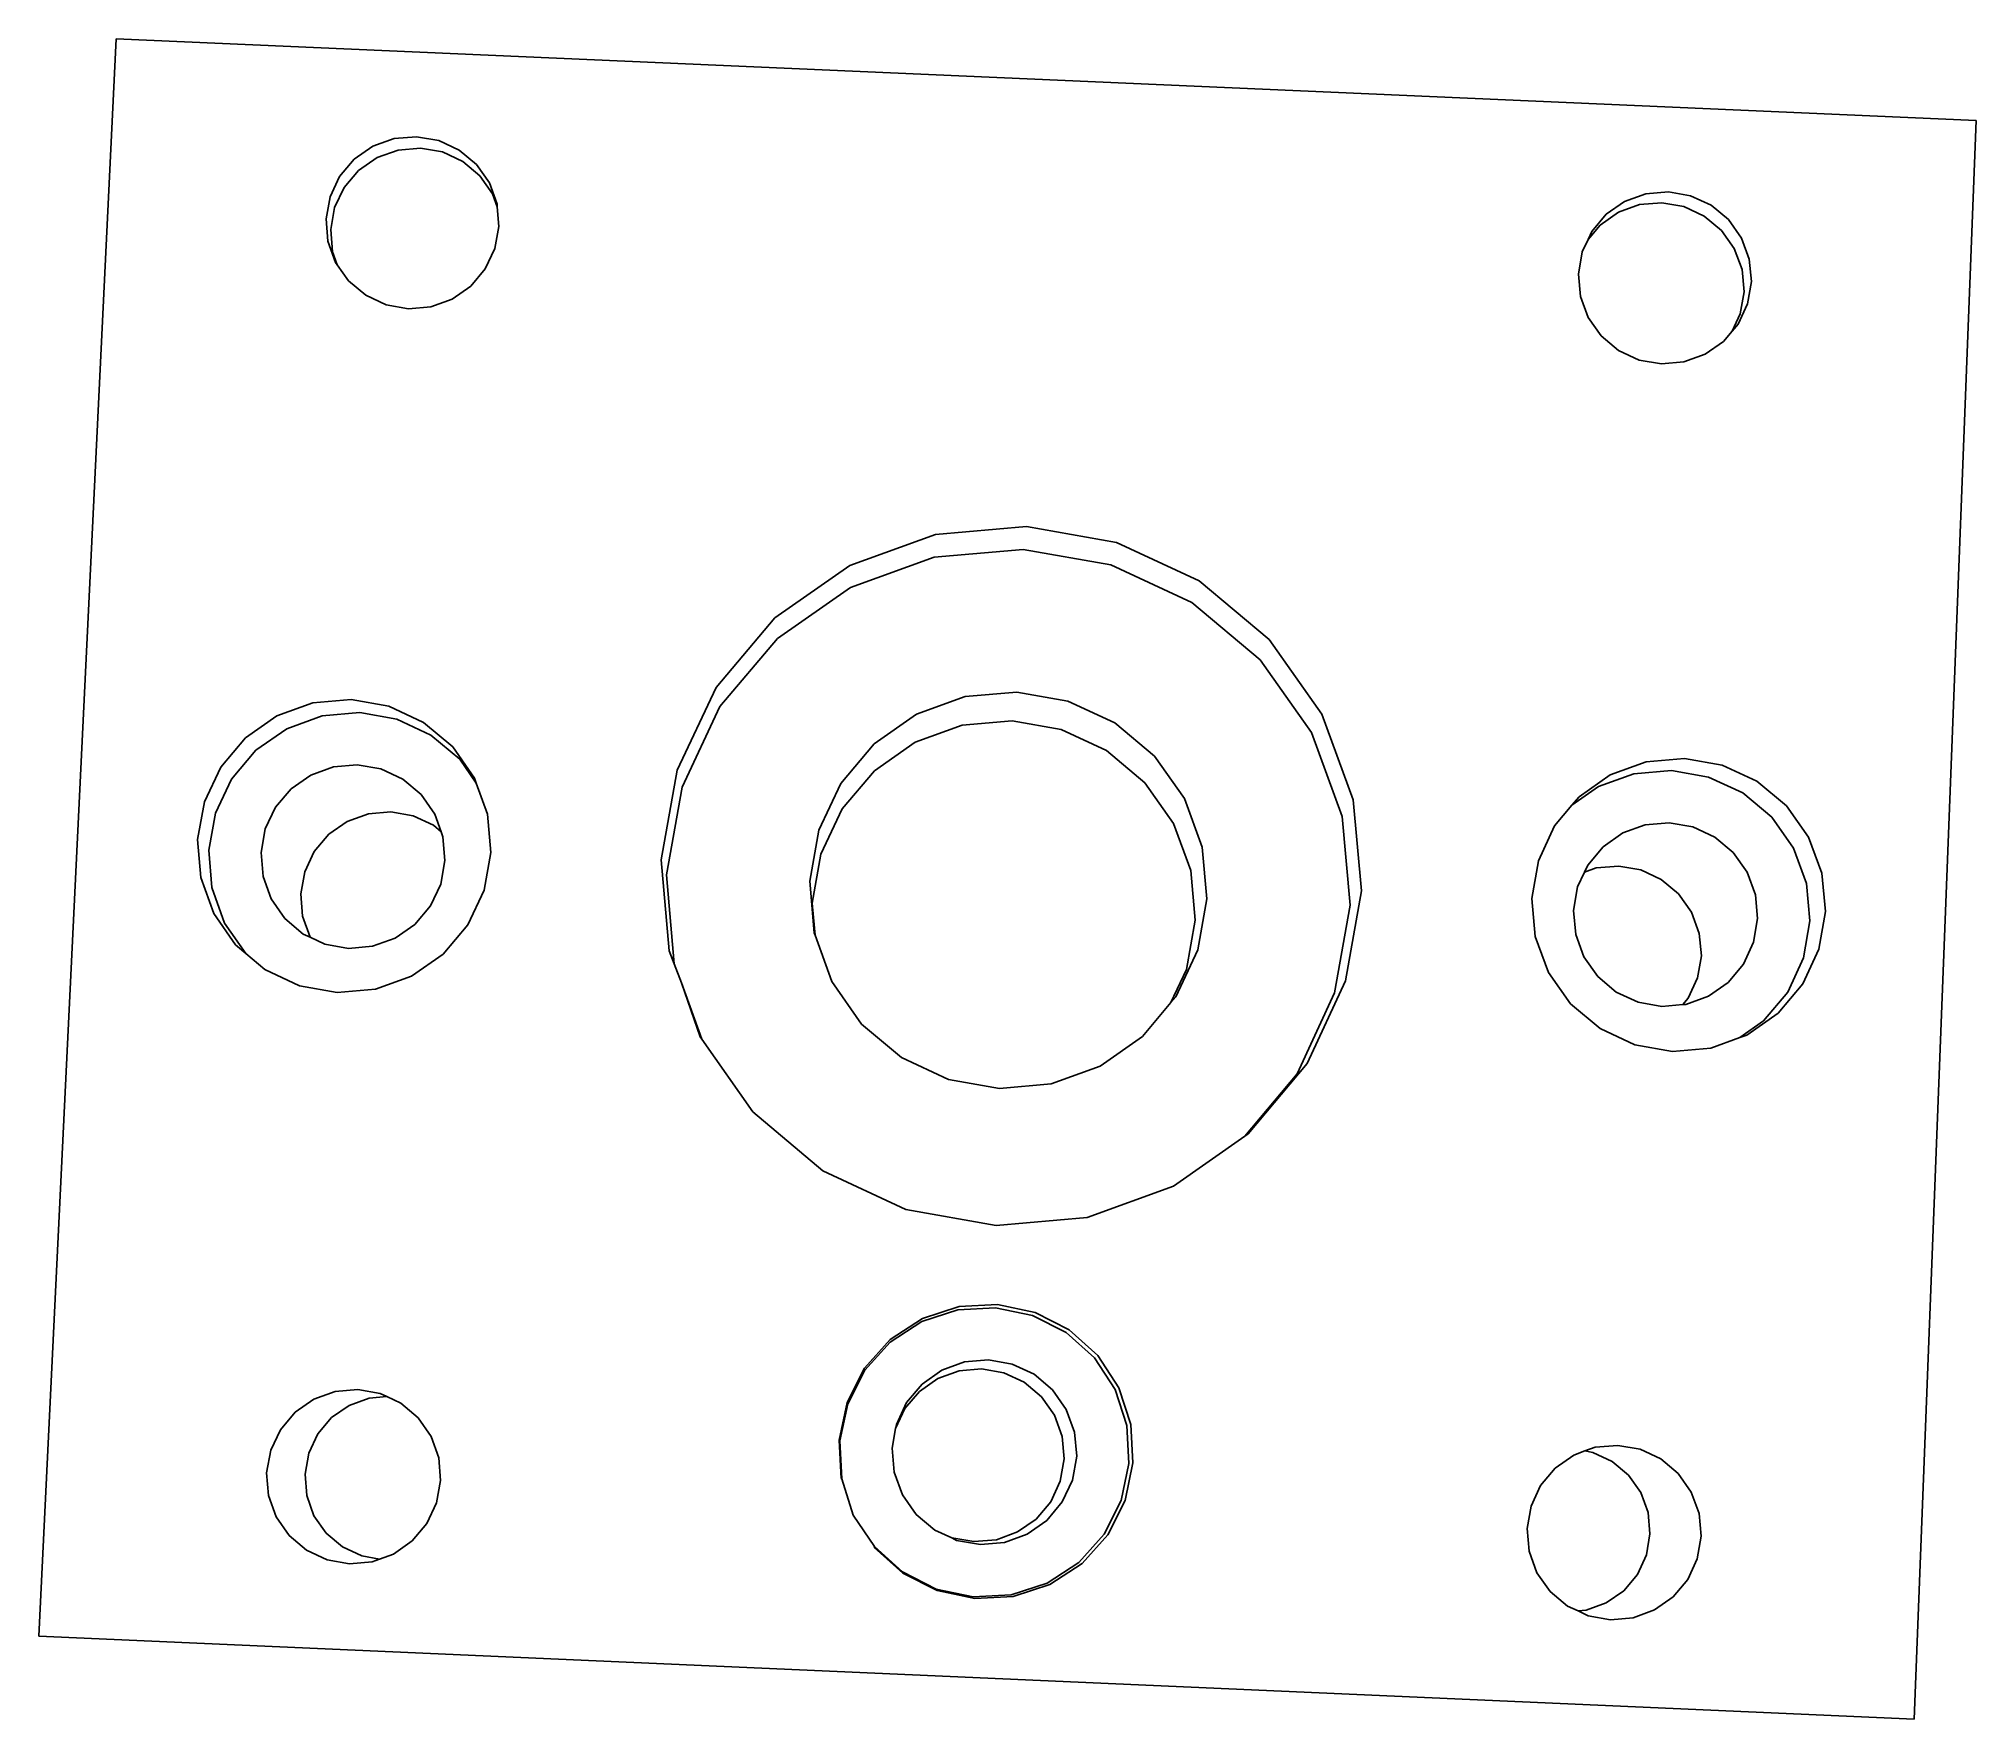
# Model space of a CAD drawing. Extents: x -20.7 to 26.9, y -18.6 to 22.7.
import ezdxf

# ---------------------------------------------------------------- set-up
doc = ezdxf.new("R2010")
doc.units = 0
doc.header["$MEASUREMENT"] = 0
doc.layers.get('0').update_dxf_attribs({"linetype": 'CONTINUOUS'})

msp = doc.modelspace()

# ---------------------------------------------------------------- linework, layer by layer
for p, q in [((-18.794, 22.658), (-20.697, -16.586)), ((26.912, 20.647), (-18.794, 22.658)), ((25.386, -18.631), (26.912, 20.647)), ((-12.945, 19.699), (-12.49, 20.015)), ((-12.49, 20.015), (-11.968, 20.204)), ((-11.968, 20.204), (-11.415, 20.251)), ((-11.415, 20.251), (-10.869, 20.155)), ((-10.869, 20.155), (-10.367, 19.922)), ((-13.304, 19.276), (-12.945, 19.699)), ((-12.837, 19.424), (-12.385, 19.738)), ((-12.385, 19.738), (-11.868, 19.924)), ((-11.868, 19.924), (-11.32, 19.972)), ((-11.32, 19.972), (-10.778, 19.876)), ((-10.778, 19.876), (-10.28, 19.645)), ((-10.367, 19.922), (-9.943, 19.567)), ((-10.28, 19.645), (-9.859, 19.293)), ((-9.943, 19.567), (-9.625, 19.115)), ((-13.54, 18.776), (-13.304, 19.276)), ((-13.192, 19.005), (-12.837, 19.424)), ((-9.859, 19.293), (-9.545, 18.844)), ((-9.625, 19.115), (-9.437, 18.596)), ((-13.638, 18.233), (-13.54, 18.776)), ((-13.427, 18.509), (-13.192, 19.005)), ((-9.545, 18.844), (-9.431, 18.532)), ((-9.437, 18.596), (-9.431, 18.532)), ((17.818, 18.345), (18.272, 18.661)), ((18.119, 18.395), (18.636, 18.582)), ((18.272, 18.661), (18.793, 18.85)), ((18.636, 18.582), (19.184, 18.629)), ((18.793, 18.85), (19.346, 18.898)), ((19.184, 18.629), (19.726, 18.534)), ((19.346, 18.898), (19.893, 18.801)), ((19.893, 18.801), (20.397, 18.568)), ((20.397, 18.568), (20.823, 18.213)), ((-13.592, 17.682), (-13.638, 18.233)), ((-13.524, 17.97), (-13.427, 18.509)), ((-9.431, 18.532), (-9.39, 18.046)), ((17.463, 17.922), (17.818, 18.345)), ((17.669, 18.081), (18.119, 18.395)), ((19.726, 18.534), (20.226, 18.302)), ((20.226, 18.302), (20.649, 17.95)), ((20.823, 18.213), (21.143, 17.76)), ((-13.404, 17.163), (-13.592, 17.682)), ((-13.478, 17.424), (-13.524, 17.97)), ((-9.39, 18.046), (-9.488, 17.502)), ((17.23, 17.422), (17.372, 17.728)), ((17.372, 17.728), (17.669, 18.081)), ((17.372, 17.728), (17.463, 17.922)), ((20.649, 17.95), (20.966, 17.501)), ((21.143, 17.76), (21.335, 17.241)), ((-13.362, 17.104), (-13.478, 17.424)), ((-13.362, 17.104), (-13.404, 17.163)), ((-9.488, 17.502), (-9.724, 17.001)), ((17.135, 16.878), (17.23, 17.422)), ((20.966, 17.501), (21.157, 16.986)), ((21.335, 17.241), (21.386, 16.69)), ((-13.087, 16.71), (-13.362, 17.104)), ((-12.662, 16.355), (-13.087, 16.71)), ((-9.724, 17.001), (-10.082, 16.578)), ((17.185, 16.327), (17.135, 16.878)), ((21.157, 16.986), (21.207, 16.44)), ((21.386, 16.69), (21.291, 16.146)), ((-12.16, 16.121), (-12.662, 16.355)), ((-10.538, 16.261), (-11.06, 16.073)), ((-10.082, 16.578), (-10.538, 16.261)), ((17.377, 15.808), (17.185, 16.327)), ((21.207, 16.44), (21.113, 15.901)), ((-11.613, 16.025), (-12.16, 16.121)), ((-11.06, 16.073), (-11.613, 16.025)), ((17.697, 15.355), (17.377, 15.808)), ((21.113, 15.901), (20.915, 15.475)), ((21.291, 16.146), (21.059, 15.645)), ((18.123, 14.999), (17.697, 15.355)), ((20.915, 15.475), (20.703, 15.222)), ((21.059, 15.645), (20.915, 15.475)), ((18.627, 14.765), (18.123, 14.999)), ((19.175, 14.669), (18.627, 14.765)), ((20.249, 14.905), (19.728, 14.716)), ((20.703, 15.222), (20.249, 14.905)), ((19.728, 14.716), (19.175, 14.669)), ((-0.769, 9.716), (1.34, 10.479)), ((1.34, 10.479), (3.574, 10.673)), ((3.574, 10.673), (5.784, 10.283)), ((1.308, 9.922), (3.49, 10.111)), ((3.49, 10.111), (5.648, 9.73)), ((5.784, 10.283), (7.818, 9.337)), ((-2.609, 8.434), (-0.769, 9.716)), ((-0.751, 9.176), (1.308, 9.922)), ((5.648, 9.73), (7.634, 8.806)), ((-2.547, 7.924), (-0.751, 9.176)), ((7.818, 9.337), (9.539, 7.898)), ((7.634, 8.806), (9.315, 7.401)), ((-4.054, 6.72), (-2.609, 8.434)), ((-3.958, 6.251), (-2.547, 7.924)), ((9.539, 7.898), (10.83, 6.063)), ((9.315, 7.401), (10.575, 5.609)), ((-5.006, 4.691), (-4.054, 6.72)), ((-14.846, 6.02), (-13.96, 6.341)), ((-13.96, 6.341), (-13.022, 6.422)), ((-13.022, 6.422), (-12.096, 6.258)), ((-12.096, 6.258), (-11.244, 5.861)), ((-4.888, 4.269), (-3.958, 6.251)), ((0.872, 6.063), (2.069, 6.496)), ((2.069, 6.496), (3.337, 6.606)), ((3.337, 6.606), (4.591, 6.385)), ((4.591, 6.385), (5.746, 5.848)), ((-15.619, 5.482), (-14.846, 6.02)), ((-14.604, 5.707), (-13.733, 6.022)), ((-13.733, 6.022), (-12.81, 6.102)), ((-12.81, 6.102), (-11.899, 5.941)), ((-11.899, 5.941), (-11.061, 5.55)), ((-11.244, 5.861), (-10.525, 5.257)), ((-0.172, 5.335), (0.872, 6.063)), ((0.841, 5.375), (1.995, 5.793)), ((1.995, 5.793), (3.218, 5.899)), ((3.218, 5.899), (4.427, 5.686)), ((5.746, 5.848), (6.722, 5.03)), ((10.83, 6.063), (11.602, 3.957)), ((-16.227, 4.763), (-15.619, 5.482)), ((-15.364, 5.177), (-14.604, 5.707)), ((-11.061, 5.55), (-10.353, 4.956)), ((-10.525, 5.257), (-9.987, 4.487)), ((-0.991, 4.362), (-0.172, 5.335)), ((-0.165, 4.673), (0.841, 5.375)), ((4.427, 5.686), (5.54, 5.167)), ((10.575, 5.609), (11.328, 3.553)), ((-16.628, 3.912), (-16.227, 4.763)), ((-15.962, 4.47), (-15.364, 5.177)), ((-14.014, 4.568), (-13.458, 4.769)), ((-13.458, 4.769), (-12.87, 4.82)), ((-12.87, 4.82), (-12.289, 4.718)), ((-10.353, 4.956), (-9.945, 4.372)), ((5.54, 5.167), (6.482, 4.379)), ((6.722, 5.03), (7.453, 3.989)), ((17.92, 4.574), (18.804, 4.894)), ((18.804, 4.894), (19.742, 4.976)), ((19.742, 4.976), (20.67, 4.812)), ((20.67, 4.812), (21.524, 4.415)), ((-16.357, 3.633), (-15.962, 4.47)), ((-14.499, 4.231), (-14.014, 4.568)), ((-12.289, 4.718), (-11.755, 4.468)), ((-11.755, 4.468), (-11.304, 4.09)), ((-9.987, 4.487), (-9.945, 4.372)), ((-9.945, 4.372), (-9.667, 3.604)), ((-5.4, 2.483), (-5.006, 4.691)), ((-1.53, 3.21), (-0.991, 4.362)), ((-0.165, 4.673), (-0.956, 3.734)), ((7.187, 3.375), (6.482, 4.379)), ((17.151, 4.035), (17.92, 4.574)), ((17.628, 4.284), (18.497, 4.599)), ((18.497, 4.599), (19.42, 4.679)), ((19.42, 4.679), (20.332, 4.518)), ((20.332, 4.518), (21.173, 4.127)), ((21.524, 4.415), (22.248, 3.81)), ((-16.796, 2.986), (-16.628, 3.912)), ((-14.88, 3.78), (-14.499, 4.231)), ((-11.304, 4.09), (-10.967, 3.607)), ((-5.273, 2.113), (-4.888, 4.269)), ((7.453, 3.989), (7.89, 2.794)), ((11.602, 3.957), (11.802, 1.723)), ((16.548, 3.316), (16.977, 3.829)), ((16.977, 3.829), (17.628, 4.284)), ((16.977, 3.829), (17.151, 4.035)), ((21.173, 4.127), (21.885, 3.533)), ((22.248, 3.81), (22.792, 3.04)), ((-16.522, 2.722), (-16.357, 3.633)), ((-15.131, 3.246), (-14.88, 3.78)), ((-13.569, 3.113), (-13.115, 3.429)), ((-13.115, 3.429), (-12.596, 3.617)), ((-12.596, 3.617), (-12.045, 3.665)), ((-12.045, 3.665), (-11.501, 3.569)), ((-11.501, 3.569), (-11.001, 3.335)), ((-11.001, 3.335), (-10.81, 3.175)), ((-10.967, 3.607), (-10.81, 3.175)), ((-9.667, 3.604), (-9.587, 2.668)), ((-1.476, 2.624), (-0.956, 3.734)), ((7.187, 3.375), (7.609, 2.222)), ((11.328, 3.553), (11.524, 1.371)), ((18.226, 3.145), (18.78, 3.346)), ((18.78, 3.346), (19.368, 3.397)), ((19.368, 3.397), (19.95, 3.294)), ((21.885, 3.533), (22.42, 2.775)), ((-16.717, 2.05), (-16.796, 2.986)), ((-15.236, 2.665), (-15.131, 3.246)), ((-13.926, 2.691), (-13.569, 3.113)), ((-10.81, 3.175), (-10.766, 3.053)), ((-10.766, 3.053), (-10.716, 2.466)), ((-1.753, 1.958), (-1.53, 3.21)), ((16.152, 2.464), (16.548, 3.316)), ((17.743, 2.807), (18.226, 3.145)), ((19.95, 3.294), (20.486, 3.045)), ((20.486, 3.045), (20.94, 2.666)), ((22.792, 3.04), (23.118, 2.156)), ((-16.445, 1.801), (-16.522, 2.722)), ((-15.187, 2.078), (-15.236, 2.665)), ((-14.161, 2.191), (-13.926, 2.691)), ((-10.716, 2.466), (-10.821, 1.885)), ((-9.587, 2.668), (-9.753, 1.742)), ((-5.208, 0.247), (-5.4, 2.483)), ((-1.69, 1.416), (-1.476, 2.624)), ((7.89, 2.794), (8.003, 1.527)), ((15.991, 1.538), (16.152, 2.464)), ((17.365, 2.356), (17.743, 2.807)), ((20.94, 2.666), (21.281, 2.183)), ((22.42, 2.775), (22.74, 1.906)), ((-16.399, 1.166), (-16.717, 2.05)), ((-14.987, 1.524), (-15.187, 2.078)), ((-14.259, 1.648), (-14.161, 2.191)), ((-5.085, -0.07), (-5.273, 2.113)), ((-1.643, 0.69), (-1.753, 1.958)), ((7.609, 2.222), (7.717, 1)), ((17.117, 1.821), (17.283, 2.178)), ((17.283, 2.178), (17.365, 2.356)), ((17.283, 2.178), (17.576, 2.284)), ((17.576, 2.284), (18.126, 2.332)), ((18.126, 2.332), (18.671, 2.236)), ((18.671, 2.236), (19.172, 2.003)), ((19.172, 2.003), (19.597, 1.648)), ((21.281, 2.183), (21.485, 1.628)), ((22.74, 1.906), (22.825, 0.984)), ((23.118, 2.156), (23.204, 1.219)), ((-16.131, 0.931), (-16.445, 1.801)), ((-14.65, 1.041), (-14.987, 1.524)), ((-14.213, 1.098), (-14.259, 1.648)), ((-10.821, 1.885), (-11.072, 1.351)), ((-9.753, 1.742), (-10.154, 0.89)), ((8.003, 1.527), (7.783, 0.273)), ((11.802, 1.723), (11.416, -0.487)), ((16.076, 0.601), (15.991, 1.538)), ((17.016, 1.241), (17.117, 1.821)), ((19.597, 1.648), (19.915, 1.196)), ((21.485, 1.628), (21.539, 1.041)), ((-15.861, 0.395), (-16.399, 1.166)), ((-14.199, 0.661), (-14.65, 1.041)), ((-14.026, 0.581), (-14.213, 1.098)), ((-11.072, 1.351), (-11.453, 0.899)), ((-1.622, 0.633), (-1.69, 1.416)), ((7.717, 1), (7.505, -0.209)), ((11.524, 1.371), (11.146, -0.787)), ((17.069, 0.653), (17.016, 1.241)), ((19.915, 1.196), (20.106, 0.677)), ((21.539, 1.041), (21.438, 0.46)), ((22.825, 0.984), (22.668, 0.073)), ((23.204, 1.219), (23.044, 0.293)), ((-15.609, 0.183), (-16.131, 0.931)), ((-14.026, 0.581), (-14.199, 0.661)), ((-13.664, 0.412), (-14.026, 0.581)), ((-11.938, 0.561), (-12.494, 0.36)), ((-11.453, 0.899), (-11.938, 0.561)), ((-10.154, 0.89), (-10.762, 0.169)), ((-1.622, 0.633), (-1.643, 0.69)), ((-1.208, -0.507), (-1.622, 0.633)), ((16.4, -0.284), (16.076, 0.601)), ((17.273, 0.098), (17.069, 0.653)), ((20.106, 0.677), (20.157, 0.127)), ((-15.861, 0.395), (-15.609, 0.183)), ((-15.142, -0.211), (-15.609, 0.183)), ((-13.083, 0.309), (-13.664, 0.412)), ((-12.494, 0.36), (-13.083, 0.309)), ((-10.762, 0.169), (-11.535, -0.37)), ((-5.085, -0.07), (-5.208, 0.247)), ((7.783, 0.273), (7.245, -0.881)), ((17.614, -0.385), (17.273, 0.098)), ((20.157, 0.127), (20.063, -0.417)), ((21.438, 0.46), (21.191, -0.075)), ((22.668, 0.073), (22.279, -0.766)), ((23.044, 0.293), (22.649, -0.56)), ((-14.289, -0.609), (-15.142, -0.211)), ((-11.535, -0.37), (-12.422, -0.692)), ((-4.903, -0.54), (-5.085, -0.07)), ((7.505, -0.209), (7.124, -1.024)), ((16.943, -1.055), (16.4, -0.284)), ((18.067, -0.765), (17.614, -0.385)), ((20.063, -0.417), (19.831, -0.917)), ((21.191, -0.075), (20.812, -0.527)), ((-13.361, -0.773), (-14.289, -0.609)), ((-12.422, -0.692), (-13.361, -0.773)), ((-4.402, -1.921), (-4.903, -0.54)), ((-4.442, -1.864), (-4.903, -0.54)), ((-0.477, -1.551), (-1.208, -0.507)), ((7.245, -0.881), (7.124, -1.024)), ((11.146, -0.787), (10.221, -2.775)), ((11.416, -0.487), (10.469, -2.523)), ((18.604, -1.015), (18.067, -0.765)), ((19.831, -0.917), (19.7, -1.073)), ((20.33, -0.865), (19.775, -1.066)), ((20.812, -0.527), (20.33, -0.865)), ((22.279, -0.766), (21.686, -1.475)), ((22.649, -0.56), (22.046, -1.281)), ((6.426, -1.856), (7.124, -1.024)), ((17.667, -1.661), (16.943, -1.055)), ((19.186, -1.117), (18.604, -1.015)), ((19.7, -1.073), (19.186, -1.117)), ((19.775, -1.066), (19.7, -1.073)), ((22.046, -1.281), (21.276, -1.82)), ((-4.402, -1.921), (-4.442, -1.864)), ((0.499, -2.371), (-0.477, -1.551)), ((6.426, -1.856), (5.382, -2.587)), ((18.523, -2.06), (17.667, -1.661)), ((21.105, -1.883), (20.391, -2.142)), ((21.686, -1.475), (21.105, -1.883)), ((21.276, -1.82), (21.105, -1.883)), ((-3.154, -3.706), (-4.402, -1.921)), ((1.655, -2.91), (0.499, -2.371)), ((19.452, -2.224), (18.523, -2.06)), ((20.391, -2.142), (19.452, -2.224)), ((5.382, -2.587), (4.183, -3.022)), ((10.221, -2.775), (8.938, -4.305)), ((10.469, -2.523), (9.025, -4.245)), ((2.912, -3.132), (1.655, -2.91)), ((4.183, -3.022), (2.912, -3.132)), ((-1.432, -5.153), (-3.154, -3.706)), ((9.025, -4.245), (8.938, -4.305)), ((8.938, -4.305), (7.183, -5.534)), ((0.608, -6.105), (-1.432, -5.153)), ((7.183, -5.534), (5.068, -6.303)), ((2.825, -6.497), (0.608, -6.105)), ((5.068, -6.303), (2.825, -6.497)), ((1.002, -8.857), (1.885, -8.568)), ((1.019, -8.784), (1.917, -8.491)), ((1.885, -8.568), (2.813, -8.519)), ((1.917, -8.491), (2.859, -8.441)), ((2.813, -8.519), (3.721, -8.711)), ((2.859, -8.441), (3.783, -8.636)), ((0.224, -9.364), (1.002, -8.857)), ((0.228, -9.3), (1.019, -8.784)), ((3.721, -8.711), (4.55, -9.131)), ((3.783, -8.636), (4.626, -9.064)), ((-0.403, -10.003), (0.228, -9.3)), ((-0.396, -10.055), (0.224, -9.364)), ((4.55, -9.131), (5.242, -9.752)), ((4.626, -9.064), (5.329, -9.695)), ((1.493, -10.055), (2.049, -9.852)), ((2.049, -9.852), (2.639, -9.801)), ((2.639, -9.801), (3.222, -9.904)), ((3.222, -9.904), (3.759, -10.155)), ((5.242, -9.752), (5.749, -10.531)), ((5.329, -9.695), (5.845, -10.487)), ((-0.831, -10.846), (-0.403, -10.003)), ((-0.817, -10.884), (-0.396, -10.055)), ((0.627, -10.848), (1.008, -10.394)), ((0.943, -10.575), (1.397, -10.257)), ((1.008, -10.394), (1.493, -10.055)), ((1.397, -10.257), (1.917, -10.068)), ((1.917, -10.068), (2.469, -10.02)), ((2.469, -10.02), (3.015, -10.116)), ((3.015, -10.116), (3.517, -10.351)), ((3.517, -10.351), (3.942, -10.708)), ((3.759, -10.155), (4.213, -10.536)), ((-14.4, -11.089), (-13.941, -10.768)), ((-13.941, -10.768), (-13.415, -10.577)), ((-13.501, -11.221), (-13.071, -10.92)), ((-13.415, -10.577), (-12.859, -10.529)), ((-13.071, -10.92), (-12.578, -10.741)), ((-12.859, -10.529), (-12.309, -10.626)), ((-12.578, -10.741), (-12.145, -10.704)), ((-12.309, -10.626), (-12.145, -10.704)), ((-12.145, -10.704), (-11.804, -10.863)), ((-11.804, -10.863), (-11.377, -11.223)), ((-1.026, -11.771), (-0.831, -10.846)), ((-1.01, -11.794), (-0.817, -10.884)), ((0.376, -11.385), (0.627, -10.848)), ((0.586, -10.999), (0.943, -10.575)), ((3.942, -10.708), (4.26, -11.162)), ((4.213, -10.536), (4.552, -11.022)), ((5.749, -10.531), (6.039, -11.415)), ((5.845, -10.487), (6.139, -11.386)), ((-14.76, -11.517), (-14.4, -11.089)), ((-13.839, -11.622), (-13.501, -11.221)), ((-11.377, -11.223), (-11.058, -11.681)), ((0.358, -11.49), (0.586, -10.999)), ((0.358, -11.49), (0.376, -11.385)), ((4.26, -11.162), (4.449, -11.684)), ((4.552, -11.022), (4.755, -11.579)), ((6.039, -11.415), (6.09, -12.345)), ((6.139, -11.386), (6.191, -12.33)), ((-14.998, -12.023), (-14.76, -11.517)), ((-14.062, -12.097), (-13.839, -11.622)), ((-11.058, -11.681), (-10.869, -12.206)), ((-0.976, -12.716), (-1.026, -11.771)), ((-0.96, -12.724), (-1.01, -11.794)), ((0.273, -11.969), (0.358, -11.49)), ((4.449, -11.684), (4.498, -12.236)), ((4.755, -11.579), (4.807, -12.17)), ((17.545, -11.949), (18.101, -11.901)), ((18.101, -11.901), (18.651, -11.998)), ((-15.097, -12.574), (-14.998, -12.023)), ((-14.155, -12.613), (-14.062, -12.097)), ((-10.869, -12.206), (-10.822, -12.764)), ((0.324, -12.56), (0.273, -11.969)), ((4.498, -12.236), (4.402, -12.783)), ((4.807, -12.17), (4.705, -12.754)), ((6.09, -12.345), (5.899, -13.255)), ((6.191, -12.33), (5.997, -13.256)), ((16.564, -12.46), (17.02, -12.14)), ((17.02, -12.14), (17.296, -12.039)), ((17.296, -12.039), (17.545, -11.949)), ((17.296, -12.039), (17.487, -12.073)), ((17.487, -12.073), (17.963, -12.295)), ((17.963, -12.295), (18.365, -12.632)), ((18.651, -11.998), (19.158, -12.235)), ((19.158, -12.235), (19.588, -12.594)), ((-15.051, -13.132), (-15.097, -12.574)), ((-14.111, -13.136), (-14.155, -12.613)), ((-10.822, -12.764), (-10.92, -13.315)), ((-0.96, -12.724), (-0.976, -12.716)), ((-0.683, -13.615), (-0.96, -12.724)), ((0.527, -13.118), (0.324, -12.56)), ((4.402, -12.783), (4.168, -13.286)), ((4.705, -12.754), (4.454, -13.292)), ((16.206, -12.889), (16.564, -12.46)), ((18.365, -12.632), (18.667, -13.062)), ((19.588, -12.594), (19.91, -13.053)), ((-14.861, -13.657), (-15.051, -13.132)), ((-13.934, -13.629), (-14.111, -13.136)), ((-10.92, -13.315), (-11.158, -13.822)), ((0.866, -13.604), (0.527, -13.118)), ((3.811, -13.711), (4.168, -13.286)), ((4.454, -13.292), (4.074, -13.746)), ((5.899, -13.255), (5.479, -14.085)), ((5.997, -13.256), (5.57, -14.1)), ((15.971, -13.396), (16.206, -12.889)), ((18.667, -13.062), (18.848, -13.555)), ((19.91, -13.053), (20.103, -13.579)), ((-14.543, -14.116), (-14.861, -13.657)), ((-13.635, -14.059), (-13.934, -13.629)), ((-0.164, -14.389), (-0.683, -13.615)), ((1.32, -13.986), (0.866, -13.604)), ((3.811, -13.711), (3.357, -14.029)), ((4.074, -13.746), (3.588, -14.086)), ((15.875, -13.947), (15.971, -13.396)), ((18.848, -13.555), (18.895, -14.078)), ((20.103, -13.579), (20.153, -14.136)), ((-14.116, -14.476), (-14.543, -14.116)), ((-13.234, -14.397), (-13.635, -14.059)), ((-11.518, -14.25), (-11.977, -14.571)), ((-11.158, -13.822), (-11.518, -14.25)), ((1.738, -14.17), (1.32, -13.986)), ((2.284, -14.267), (1.738, -14.17)), ((1.738, -14.17), (1.857, -14.237)), ((2.441, -14.34), (1.857, -14.237)), ((2.836, -14.219), (2.284, -14.267)), ((3.357, -14.029), (2.836, -14.219)), ((3.588, -14.086), (3.031, -14.289)), ((5.479, -14.085), (4.858, -14.778)), ((5.57, -14.1), (4.939, -14.805)), ((15.926, -14.505), (15.875, -13.947)), ((18.895, -14.078), (18.806, -14.595)), ((20.153, -14.136), (20.058, -14.688)), ((-13.61, -14.713), (-14.116, -14.476)), ((-13.06, -14.811), (-13.61, -14.713)), ((-12.76, -14.619), (-13.234, -14.397)), ((-12.322, -14.697), (-12.76, -14.619)), ((-12.322, -14.697), (-12.503, -14.762)), ((-11.977, -14.571), (-12.322, -14.697)), ((-0.167, -14.409), (-0.164, -14.389)), ((0.536, -15.041), (-0.167, -14.409)), ((0.528, -15.011), (-0.164, -14.389)), ((3.031, -14.289), (2.441, -14.34)), ((16.118, -15.031), (15.926, -14.505)), ((18.806, -14.595), (18.586, -15.071)), ((20.058, -14.688), (19.824, -15.195)), ((-12.503, -14.762), (-13.06, -14.811)), ((1.357, -15.433), (0.528, -15.011)), ((1.379, -15.47), (0.536, -15.041)), ((4.858, -14.778), (4.08, -15.287)), ((4.939, -14.805), (4.148, -15.321)), ((16.44, -15.49), (16.118, -15.031)), ((18.586, -15.071), (18.25, -15.473)), ((19.824, -15.195), (19.466, -15.624)), ((2.267, -15.626), (1.357, -15.433)), ((2.305, -15.666), (1.379, -15.47)), ((3.196, -15.576), (2.267, -15.626)), ((3.249, -15.615), (2.305, -15.666)), ((4.08, -15.287), (3.196, -15.576)), ((4.148, -15.321), (3.249, -15.615)), ((16.869, -15.85), (16.44, -15.49)), ((18.25, -15.473), (17.822, -15.774)), ((19.466, -15.624), (19.009, -15.945)), ((17.128, -15.971), (16.869, -15.85)), ((17.33, -15.953), (17.128, -15.971)), ((17.377, -16.087), (17.128, -15.971)), ((17.822, -15.774), (17.33, -15.953)), ((17.928, -16.185), (17.377, -16.087)), ((18.485, -16.136), (17.928, -16.185)), ((19.009, -15.945), (18.485, -16.136)), ((-20.697, -16.586), (25.386, -18.631))]:
    msp.add_line(p, q)

doc.saveas('drawing.dxf')
